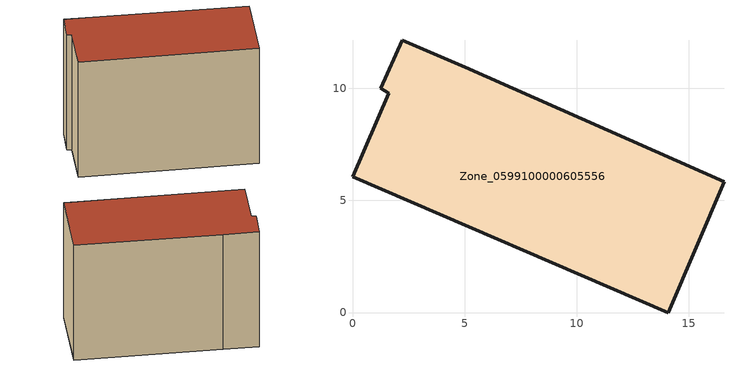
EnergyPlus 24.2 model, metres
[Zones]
Zone_0599100000605556
 floor ground (C_G): 2.22,12.14 5.04,10.94 16.58,5.84 14.09,0 0,6.07 1.62,9.79 1.27,10.01 z0
 wall outside (C_F): 5.04,10.94 2.22,12.14 1.27,10.01 1.62,9.79 0,6.07 14.09,0 16.58,5.84 5.04,10.94 z0:11.66
 roof outside (C_R): 16.58,5.84 5.04,10.94 2.22,12.14 1.27,10.01 1.62,9.79 0,6.07 14.09,0 z11.66
[BUILDING]
Pand.0599100000605556: North Axis=0; Terrain=City; Loads Convergence Tolerance Value=0.04; Temperature Convergence Tolerance Value=0.4; Solar Distribution=FullExterior; Maximum Number of Warmup Days=25; Minimum Number of Warmup Days=1
[Site:Location]
Rotterdam.The.Hague.AP_ZH_NLD Design_Conditions: Latitude=51.96; Longitude=4.45; Time Zone=1; Elevation=-4.5
[SITE:GROUNDTEMPERATURE:BUILDINGSURFACE]
18, 18, 18, 18, 18, 18, 18, 18, 18, 18, 18, 18
[MATERIAL] Thermal Absorptance=0.9; Solar Absorptance=0.7; Visible Absorptance=0.7
Name | Roughness | Thickness | Conductivity | Density | Specific Heat
G.TI.1946 | MediumSmooth | 0.15 | 1 | 540 | 1210
F.TI.1946 | Rough | 0.3 | 0.857143 | 1920 | 840
R.TI.1946 | MediumRough | 0.2 | 0.1 | 1500 | 1000
[CONSTRUCTION]
C_G: G.TI.1946
C_F: F.TI.1946
C_R: R.TI.1946
[ZONE]
Zone_0599100000605556: Type=1; Multiplier=1; Ceiling Height=Autocalculate; Volume=Autocalculate; Floor Area=autocalculate; Part of Total Floor Area=Yes
[ZONEINFILTRATION:DESIGNFLOWRATE]
Infil_Zone_0599100000605556: Zone or ZoneList or Space or SpaceList=Zone_0599100000605556; Schedule=AlwaysOn; Design Flow Rate Calculation Method=Flow/Area; Flow Rate per Floor Area=0.003; Constant Term Coefficient=1; Temperature Term Coefficient=0; Velocity Term Coefficient=0; Velocity Squared Term Coefficient=0
[HVACTEMPLATE:ZONE:IDEALLOADSAIRSYSTEM]
Zone_0599100000605556: Maximum Heating Supply Air Temperature=50; Minimum Cooling Supply Air Temperature=13; Maximum Heating Supply Air Humidity Ratio=0.0156; Minimum Cooling Supply Air Humidity Ratio=0.0077; Heating Limit=NoLimit; Cooling Limit=NoLimit; Dehumidification Control Type=ConstantSensibleHeatRatio; Cooling Sensible Heat Ratio=0.7; Dehumidification Setpoint=60; Humidification Control Type=None; Humidification Setpoint=30; Outdoor Air Method=None; Outdoor Air Flow Rate per Person=0.00944; Outdoor Air Flow Rate per Zone Floor Area=0; Outdoor Air Flow Rate per Zone=0; Demand Controlled Ventilation Type=None; Outdoor Air Economizer Type=NoEconomizer; Heat Recovery Type=None; Sensible Heat Recovery Effectiveness=0.7; Latent Heat Recovery Effectiveness=0.65
[ZONECONTROL:THERMOSTAT]
ThermostatControl_Zone_0599100000605556: Zone or ZoneList=Zone_0599100000605556; Control Type Schedule=DualSetpointControlType; Control 1=Thermostat_Zone_0599100000605556; Temperature Difference Between Cutout And Setpoint=0
[THERMOSTATSETPOINT:DUALSETPOINT]
Thermostat_Zone_0599100000605556: Heating Setpoint Temperature Schedule=HeatingSetpoint_Zone_0599100000605556; Cooling Setpoint Temperature Schedule=CoolingSetpoint_Zone_0599100000605556
[SCHEDULE:COMPACT]
HeatingSetpoint_Zone_0599100000605556: Through: 12/31, For: AllDays, Until: 24:00, 21
CoolingSetpoint_Zone_0599100000605556: Through: 12/31, For: AllDays, Until: 24:00, 24
DualSetpointControlType: Through: 12/31, For: AllDays, Until: 24:00, 4
AlwaysOn: Through: 12/31, For: AllDays, Until: 24:00, 1
